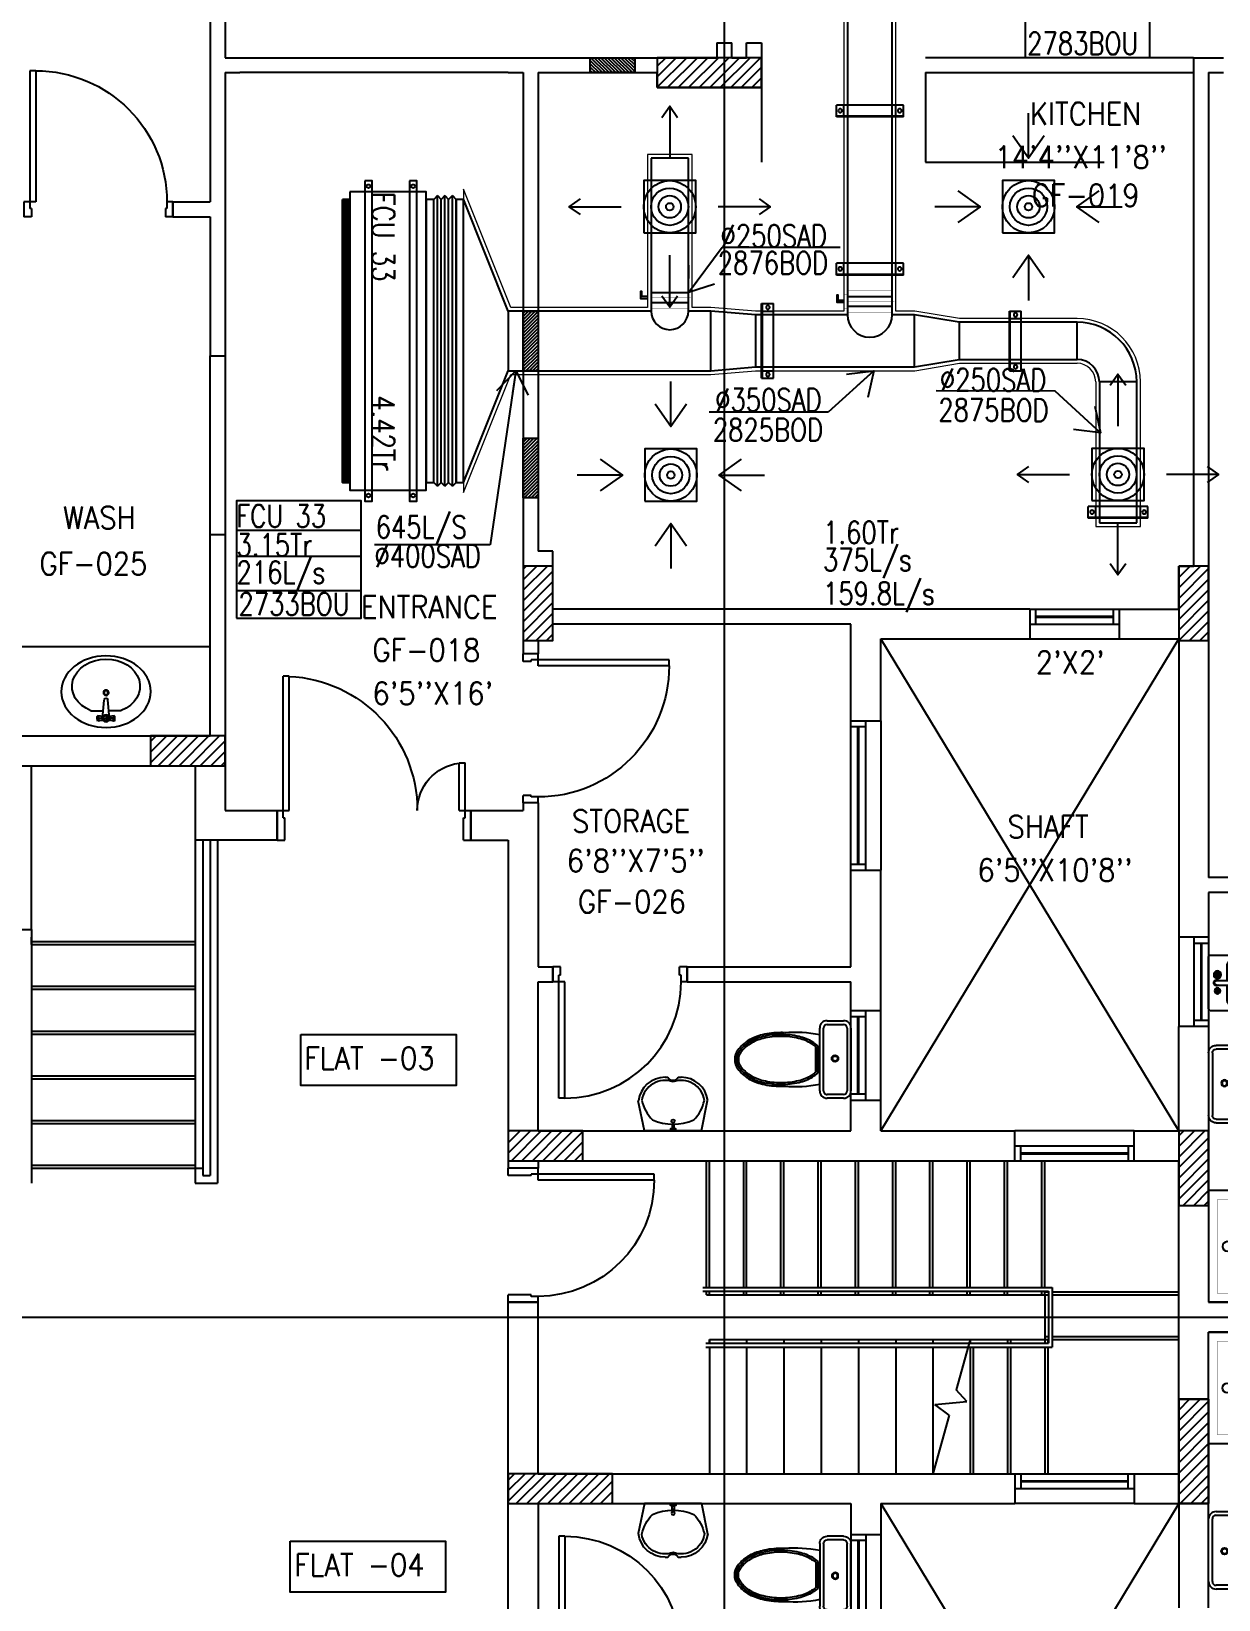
# Model space of a CAD drawing. Header units: millimetres. Extents: x 0 to 91840, y -5689 to 55688.
# Drawn here: x 38822 to 46789, y 26031 to 36552 of the extents above; entities that cross this region are included whole.
import ezdxf

# ---------------------------------------------------------------- set-up
doc = ezdxf.new("R2010")
doc.units = ezdxf.units.MM
doc.linetypes.add('CENTER', pattern=[50.8, 31.75, -6.35, 6.35, -6.35])
doc.linetypes.add('DASHED2', pattern=[9.525, 6.35, -3.175])
for name, color, linetype in [('A-ANNO-TEXT', 8, 'Continuous'), ('A-DOOR', 4, 'Continuous'), ('A-FLOR-OVHD', 4, 'DASHED2'), ('A-FLOR-PFIX', 8, 'Continuous'), ('A-FLOR-SPCL', 8, 'Continuous'), ('A-FLOR-STRS', 8, 'Continuous'), ('A-GLAZ', 5, 'Continuous'), ('A-GRID', 253, 'CENTER'), ('A-WALL-FULL', 8, 'Continuous'), ('AC- VD', 5, 'Continuous'), ('AC-FD', 1, 'Continuous'), ('AC-SAD', 3, 'Continuous'), ('AC-SAD TEXT', 3, 'Continuous'), ('AC-WALL OPENING', 1, 'Continuous'), ('FCU-AC', 160, 'Continuous'), ('L1-E014-C22-VAC (08-08-2010)$0$ETA-AC-DAMPER', 4, 'Continuous'), ('M-HANGER', 30, 'Continuous'), ('RCD RIGHT', 1, 'Continuous'), ('S-COL- HACT.', 9, 'Continuous'), ('S-COL.', 8, 'Continuous'), ('SCD  RIGHT', 3, 'Continuous')]:
    doc.layers.add(name, color=color, linetype=linetype)
doc.layers.add('INSULATION', color=1, linetype='Continuous', lineweight=5)
doc.styles.add('ROMANS', font='romans.shx', dxfattribs={"width": 0.8})
doc.styles.add('SIMPLEX', font='simplex.shx', dxfattribs={"width": 0.8})
doc.dimstyles.new('100 of DIM2', dxfattribs={"dimscale": 0, "dimtxt": 200, "dimasz": 150, "dimexe": 75, "dimexo": 200, "dimgap": 75, "dimtad": 1, "dimdec": 0, "dimrnd": 5, "dimzin": 0, "dimdsep": 46, "dimtxsty": 'ROMANS', "dimblk": 'ARCHTICK', "dimcen": 100, "dimclrd": 94, "dimclre": 94, "dimclrt": 2, "dimadec": 0, "dimazin": 0, "dimtfac": 1, "dimtdec": 0, "dimtofl": 0, "dimtmove": 2, "dimatfit": 3, "dimldrblk": 'OPEN90', "dimfxl": 75, "dimtolj": 1, "dimtzin": 0, "dimarcsym": 0})
pattern_1 = [(45, (1147577.044, 409937.22), (-35.355339, 35.355339), [])]

# ---------------------------------------------------------------- blocks, each defined once
blk = doc.blocks.new('D-100-R1')
for p, q in [((-80, 980), (-80, 100)), ((-80, 980), (-40, 980)), ((-40, 980), (-40, 55)), ((-1000, 100), (-1000, 0)), ((-1000, 100), (-960, 100)), ((-960, 100), (-960, 55)), ((-960, 55), (-950, 55)), ((-950, 55), (-950, 0)), ((-80, 100), (0, 100)), ((-50, 55), (-50, 0)), ((-50, 55), (-40, 55)), ((-50, 0), (0, 0)), ((0, 100), (0, 0)), ((-1000, 0), (-950, 0))]:
    blk.add_line(p, q)
at = {"linetype": 'Continuous'}
blk.add_arc((-80, 100), 880, 90, 180, dxfattribs=at)
blk = doc.blocks.new('BT-2')
blk.add_lwpolyline([(0, 750), (1700, 750), (1700, 0), (0, 0)], close=True)
at = {"const_width": 2}
blk.add_lwpolyline([(60, 690), (1340, 690, -0.414214), (1640, 390), (1640, 360, -0.414214), (1340, 60), (60, 60)], format="xyb", close=True, dxfattribs=at)
blk.add_circle((125, 375), 31.9)
blk = doc.blocks.new('W-80')
for p, q in [((800, 100), (0, 100)), ((800, 0), (0, 0)), ((40, 0), (40, 100)), ((760, 100), (760, 0))]:
    blk.add_line(p, q)
at = {"linetype": 'Continuous'}
for p, q in [((760, 53), (40, 53)), ((760, 47), (40, 47))]:
    blk.add_line(p, q, dxfattribs=at)
blk = doc.blocks.new('BIDET-1')
for p, q in [((175, 0), (-175, 0)), ((-185, -10), (-185, -649)), ((-39, -59), (-69, -59)), ((-54, -44), (-54, -74)), ((-15, -54), (-15, -174)), ((15, -54), (15, -174)), ((39, -59), (69, -59)), ((54, -44), (54, -74)), ((185, -10), (185, -649)), ((-150, -155), (-150, -649)), ((-15, -125), (-120, -125)), ((120, -125), (15, -125)), ((150, -155), (150, -649)), ((12, -250), (-12, -250)), ((-9, -259), (9, -241)), ((-9, -241), (9, -259)), ((0, -238), (0, -262))]:
    blk.add_line(p, q)
for centre, radius in [((-54, -59), 25), ((-54, -59), 20), ((-54, -59), 15.2), ((-54, -59), 10.2), ((54, -59), 20), ((54, -59), 15.2), ((54, -59), 10.2), ((0, -250), 17.5), ((0, -250), 12.5), ((0, -457), 12.5), ((0, -457), 10)]:
    blk.add_circle(centre, radius)
for centre, radius, start, end in [((-175, -10), 10, 90, 180), ((175, -10), 10, 0, 90), ((0, -54), 20, 318.5904, 221.4096), ((0, -54), 15, 0, 180), ((-120, -155), 30, 90, 180), ((0, -174), 15, 180, 0), ((120, -155), 30, 0, 90), ((-140, -649), 45, 180, 265.2062), ((-140, -649), 10, 180, 265.2062), ((0, 1020), 1720, 265.2062, 274.7938), ((0, 1020), 1685, 265.2062, 274.7938), ((140, -649), 10, 274.7938, 0), ((140, -649), 45, 274.7938, 0)]:
    blk.add_arc(centre, radius, start, end)
blk = doc.blocks.new('WC-1')
for p, q in [((-210, 0), (210, 0)), ((-260, -160), (-260, -50)), ((-235, -160), (-235, -50)), ((-210, -25), (210, -25)), ((235, -50), (235, -160)), ((260, -50), (260, -160)), ((210, -185), (-210, -185)), ((210, -210), (-210, -210)), ((91, -223), (-91, -223)), ((86, -235), (-86, -235))]:
    blk.add_line(p, q)
for radius in [22.1, 17.1]:
    blk.add_circle((-6, -107), radius)
for centre, radius, start, end in [((-210, -50), 50, 90, 180), ((-210, -50), 25, 90, 180), ((210, -50), 50, 360, 90), ((210, -50), 25, 360, 90), ((-210, -160), 50, 180, 270), ((-210, -160), 25, 180, 270), ((722, -383), 904, 168.9529, 184.0632), ((210, -160), 25, 270, 360), ((210, -160), 50, 270, 360), ((178, -428), 341, 149.8586, 166.4766), ((178, -428), 328, 149.8586, 166.4766), ((69, -365), 214, 138.4152, 149.8586), ((69, -365), 201, 139.9943, 149.8586), ((-69, -365), 201, 30.1414, 40.0057), ((-69, -365), 214, 30.1414, 41.5848), ((-178, -428), 328, 13.5234, 30.1414), ((-178, -428), 341, 13.5234, 30.1414), ((352, -470), 520, 166.4766, 180), ((352, -470), 507, 166.4766, 180), ((-352, -470), 507, 360, 13.5234), ((-352, -470), 520, 360, 13.5234), ((352, -470), 532, 177.5541, 180), ((352, -470), 532, 180, 193.5234), ((352, -470), 520, 180, 193.5234), ((352, -470), 507, 180, 193.5234), ((-352, -470), 507, 346.4766, 360), ((-352, -470), 520, 346.4766, 360), ((-352, -470), 532, 346.4766, 360), ((-352, -470), 532, 360, 2.4459), ((178, -512), 353, 193.5234, 210.1414), ((178, -512), 341, 193.5234, 210.1414), ((178, -512), 328, 193.5234, 210.1414), ((-178, -512), 328, 329.8586, 346.4766), ((-178, -512), 341, 329.8586, 346.4766), ((-178, -512), 353, 329.8586, 346.4766), ((69, -575), 226, 210.1414, 234.4972), ((69, -575), 214, 210.1414, 234.4972), ((69, -575), 201, 210.1414, 234.4972), ((-69, -575), 201, 305.5028, 329.8586), ((-69, -575), 214, 305.5028, 329.8586), ((-69, -575), 226, 305.5028, 329.8586), ((0, -672), 108, 234.4972, 270), ((0, -672), 95.9, 234.4972, 270), ((0, -672), 83.4, 234.4972, 270), ((0, -672), 83.4, 270, 305.5028), ((0, -672), 95.9, 270, 305.5028), ((0, -672), 108, 270, 305.5028)]:
    blk.add_arc(centre, radius, start, end)
at = {"linetype": 'Continuous', "ltscale": 50}
blk.add_arc((-722, -383), 904, 355.9368, 11.0471, dxfattribs=at)
blk = doc.blocks.new('W-60')
for p, q in [((600, 100), (0, 100)), ((600, 0), (0, 0)), ((40, 0), (40, 100)), ((560, 100), (560, 0))]:
    blk.add_line(p, q)
at = {"linetype": 'Continuous'}
for p, q in [((560, 53), (40, 53)), ((560, 47), (40, 47))]:
    blk.add_line(p, q, dxfattribs=at)
blk = doc.blocks.new('D-130-R')
for p, q in [((1220, 200), (1220, 1100)), ((1220, 1100), (1260, 1100)), ((1260, 200), (1260, 1100)), ((80, 520), (40, 520)), ((40, 200), (40, 520)), ((80, 200), (80, 520)), ((0, 0), (0, 200)), ((80, 200), (0, 200)), ((40, 150), (40, 200)), ((50, 150), (40, 150)), ((50, 0), (50, 150)), ((1300, 200), (1220, 200)), ((1260, 150), (1250, 150)), ((1250, 0), (1250, 150)), ((1260, 150), (1260, 200)), ((1300, 0), (1300, 200)), ((50, 0), (0, 0)), ((1300, 0), (1250, 0))]:
    blk.add_line(p, q)
for centre, radius, start, end in [((1260, 200), 900, 92.5473, 180), ((40, 200), 320, 0, 82.8192)]:
    blk.add_arc(centre, radius, start, end)
blk = doc.blocks.new('LAV-4')
for p, q in [((-266, 0), (-322, -283)), ((-266, 0), (268, 0)), ((268, 0), (324, -280)), ((-48, -500), (-75, -500)), ((75, -500), (50, -500))]:
    blk.add_line(p, q)
for points in [[(-25, 0), (-25, -18), (25, -18), (25, 0)], [(-9, -20), (-9, -57), (8, -57), (8, -20)]]:
    blk.add_lwpolyline(points, close=True)
blk.add_circle((0, -91), 15.4)
for centre, radius, start, end in [((74, -366), 375, 135.3333, 167.1432), ((0, -539), 477, 66.1261, 113.874), ((-74, -366), 375, 12.5199, 44.6667), ((-75, -250), 250, 187.6784, 270), ((-75, -250), 220, 188.5814, 289.9523), ((75, -250), 220, 250.0878, 350.8515), ((75, -250), 250, 270, 353.0121), ((1, -527), 55.9, 28.7827, 151.2173), ((50, -499), 0, 238.1883, 0)]:
    blk.add_arc(centre, radius, start, end)
blk = doc.blocks.new('D-90-R1')
for p, q in [((-80, 880), (-40, 880)), ((-80, 880), (-80, 100)), ((-40, 880), (-40, 55)), ((-900, 100), (-860, 100)), ((-900, 100), (-900, 0)), ((-860, 100), (-860, 55)), ((-860, 55), (-850, 55)), ((-850, 55), (-850, 0)), ((-80, 100), (0, 100)), ((-50, 55), (-40, 55)), ((-50, 55), (-50, 0)), ((-50, 0), (0, 0)), ((0, 100), (0, 0)), ((-900, 0), (-850, 0))]:
    blk.add_line(p, q)
at = {"linetype": 'Continuous'}
blk.add_arc((-80, 100), 780, 90, 180, dxfattribs=at)
blk = doc.blocks.new('W-100')
for p, q in [((1000, 100), (0, 100)), ((1000, 0), (0, 0)), ((40, 0), (40, 100)), ((960, 100), (960, 0))]:
    blk.add_line(p, q)
at = {"linetype": 'Continuous'}
for p, q in [((960, 53), (40, 53)), ((960, 47), (40, 47))]:
    blk.add_line(p, q, dxfattribs=at)
blk = doc.blocks.new('D-90-R')
for p, q in [((-80, 980), (-40, 980)), ((-80, 980), (-80, 200)), ((-40, 980), (-40, 155)), ((-900, 200), (-860, 200)), ((-900, 200), (-900, 0)), ((-860, 200), (-860, 155)), ((-860, 155), (-850, 155)), ((-850, 155), (-850, 0)), ((-80, 200), (0, 200)), ((-50, 155), (-40, 155)), ((-50, 155), (-50, 0)), ((0, 200), (0, 0)), ((-50, 0), (0, 0)), ((-900, 0), (-850, 0))]:
    blk.add_line(p, q)
at = {"linetype": 'Continuous'}
blk.add_arc((-80, 200), 780, 90, 180, dxfattribs=at)
blk = doc.blocks.new('LAV-2')
for p, q in [((-102, 330), (-23, 330)), ((-21, 393), (-55, 399)), ((-21, 369), (-55, 363)), ((-24, 385), (-49, 381)), ((-24, 377), (-49, 381)), ((-25, 381), (-13, 258)), ((-19, 381), (17, 381)), ((-1, 363), (-1, 399)), ((23, 381), (11, 257)), ((53, 399), (20, 393)), ((53, 363), (20, 369)), ((21, 329), (101, 329)), ((47, 381), (23, 385)), ((47, 381), (23, 376))]:
    blk.add_line(p, q)
for centre, radius in [((-1, 381), 24), ((-1, 381), 18), ((-1, 209), 18), ((-1, 209), 13.2)]:
    blk.add_circle(centre, radius)
blk.add_arc((-1, 257), 12, 179.8053, 359.8053)
for centre, major_axis, ratio in [((-1, 202), (-300, 1), 0.8), ((53, 381), (0.1, 18), 0.333333)]:
    blk.add_ellipse(centre, major_axis=major_axis, ratio=ratio)
blk.add_ellipse((-1, 166), major_axis=(-228, 1), ratio=0.8, start_param=5.174, end_param=10.533963)
at = {"extrusion": (0, 0, -1)}
blk.add_ellipse((-55, 381), major_axis=(0.1, 18), ratio=0.333333, dxfattribs=at)
for points, knots in [([(-55, 365), (-55, 366), (-55, 366), (-55, 366), (-55, 366), (-56, 367), (-56, 368), (-57, 370), (-57, 371), (-58, 374), (-58, 375), (-58, 379), (-58, 381), (-58, 386), (-58, 388), (-57, 392), (-57, 393), (-56, 394), (-56, 395), (-55, 396), (-55, 396), (-55, 396), (-55, 397), (-55, 397)], [3.378318, 3.378318, 3.378318, 3.378318, 3.519844, 3.519844, 3.66137, 3.66137, 3.925951, 3.925951, 4.190531, 4.190531, 4.455112, 4.455112, 4.86737, 4.86737, 5.279628, 5.279628, 5.565785, 5.565785, 5.785568, 5.785568, 5.957, 5.957, 6.04646, 6.04646, 6.04646, 6.04646]), ([(-55, 397), (-55, 397), (-54, 396), (-54, 396), (-54, 396), (-53, 395), (-53, 394), (-52, 392), (-52, 391), (-52, 388), (-51, 387), (-51, 383), (-51, 381), (-51, 376), (-52, 374), (-52, 370), (-53, 369), (-53, 368), (-54, 367), (-54, 366), (-54, 366), (-55, 366), (-55, 365), (-55, 365)], [0.236726, 0.236726, 0.236726, 0.236726, 0.378252, 0.378252, 0.519778, 0.519778, 0.784358, 0.784358, 1.048939, 1.048939, 1.313519, 1.313519, 1.725777, 1.725777, 2.138035, 2.138035, 2.424192, 2.424192, 2.643976, 2.643976, 2.815407, 2.815407, 2.904867, 2.904867, 2.904867, 2.904867]), ([(53, 396), (53, 396), (53, 396), (53, 396), (53, 395), (52, 394), (52, 394), (51, 392), (51, 390), (50, 388), (50, 386), (50, 383), (50, 380), (50, 376), (50, 373), (51, 370), (51, 369), (52, 367), (52, 367), (53, 366), (53, 365), (53, 365), (53, 365), (53, 365)], [0.236726, 0.236726, 0.236726, 0.236726, 0.378252, 0.378252, 0.519778, 0.519778, 0.784358, 0.784358, 1.048939, 1.048939, 1.313519, 1.313519, 1.725777, 1.725777, 2.138035, 2.138035, 2.424192, 2.424192, 2.643976, 2.643976, 2.815407, 2.815407, 2.904867, 2.904867, 2.904867, 2.904867]), ([(53, 365), (53, 365), (53, 365), (54, 366), (54, 366), (55, 367), (55, 368), (56, 370), (56, 371), (56, 373), (57, 375), (57, 379), (57, 381), (57, 386), (56, 388), (56, 391), (55, 392), (55, 394), (54, 395), (54, 396), (54, 396), (54, 396), (53, 396), (53, 396)], [3.378318, 3.378318, 3.378318, 3.378318, 3.519844, 3.519844, 3.66137, 3.66137, 3.925951, 3.925951, 4.190531, 4.190531, 4.455112, 4.455112, 4.86737, 4.86737, 5.279628, 5.279628, 5.565785, 5.565785, 5.785568, 5.785568, 5.957, 5.957, 6.04646, 6.04646, 6.04646, 6.04646])]:
    blk.add_open_spline(points, degree=3, knots=knots)
blk = doc.blocks.new('_ArchTick')
at = {"color": 0, "linetype": 'ByBlock', "const_width": 0.15}
blk.add_lwpolyline([(-0.5, -0.5), (0.5, 0.5)], dxfattribs=at)
blk = doc.blocks.new('fcu 3.5 tr')
at = {"layer": 'FCU-AC'}
h = blk.add_hatch(dxfattribs=at)
h.set_pattern_fill('NET', color=3)
h.paths.add_polyline_path([(100970, -1580238), (99070, -1580238), (99070, -1580288), (100970, -1580288)])
for p, q in [((99045, -1579550), (99070, -1579525)), ((100970, -1579525), (99070, -1579525)), ((100995, -1579550), (100970, -1579525)), ((100995, -1579550), (99045, -1579550)), ((99045, -1579550), (99070, -1579575)), ((99045, -1579600), (99070, -1579575)), ((100995, -1579600), (99045, -1579600)), ((99045, -1579600), (99070, -1579625)), ((99045, -1579650), (99070, -1579625)), ((100970, -1579575), (99070, -1579575)), ((100970, -1579575), (99070, -1579575)), ((100970, -1579625), (99070, -1579625)), ((100970, -1579625), (99070, -1579625)), ((100995, -1579550), (100970, -1579575)), ((100995, -1579600), (100970, -1579575)), ((100995, -1579600), (100970, -1579625)), ((100995, -1579650), (100970, -1579625)), ((100995, -1579650), (99045, -1579650)), ((99045, -1579650), (99070, -1579675)), ((100995, -1579650), (100970, -1579675))]:
    blk.add_line(p, q, dxfattribs=at)
at = {"layer": 'FCU-AC', "color": 1}
for p, q in [((100970, -1579475), (99070, -1579475)), ((99070, -1579475), (99070, -1579525)), ((99070, -1579525), (100970, -1579525)), ((100970, -1579525), (100970, -1579475)), ((100970, -1579675), (99070, -1579675)), ((99070, -1579675), (99070, -1579725)), ((99070, -1579725), (100970, -1579725)), ((100970, -1579725), (100970, -1579675))]:
    blk.add_line(p, q, dxfattribs=at)
at = {"layer": 'FCU-AC'}
blk.add_lwpolyline([(99020, -1580238), (101020, -1580238), (101020, -1579725), (99020, -1579725)], close=True, dxfattribs=at)
at = {"layer": 'FCU-AC', "color": 6}
for points in [[(98945, -1579838), (101095, -1579838), (101095, -1579788), (98945, -1579788)], [(98945, -1580138), (101095, -1580138), (101095, -1580088), (98945, -1580088)]]:
    blk.add_lwpolyline(points, close=True, dxfattribs=at)
at = {"layer": 'FCU-AC', "color": 3}
blk.add_lwpolyline([(99070, -1580288), (100970, -1580288), (100970, -1580238), (99070, -1580238)], close=True, dxfattribs=at)
at = {"layer": 'FCU-AC', "color": 6}
for centre in [(98982, -1579813), (101057, -1579813), (98982, -1580113), (101057, -1580113)]:
    blk.add_circle(centre, 12.5, dxfattribs=at)
blk = doc.blocks.new('*U43')
at = {"layer": 'L1-E014-C22-VAC (08-08-2010)$0$ETA-AC-DAMPER', "color": 5}
for p, q in [((-33, 0), (-33, 300)), ((33, 0), (33, 300))]:
    blk.add_line(p, q, dxfattribs=at)
for points, const_width in [([(-91, 300), (91, 300)], 1.82), ([(0, 0), (0, 314)], 1.5), ([(-91, 0), (91, 0)], 1.82), ([(-48, 0), (-48, -20), (48, -20), (48, 0)], 1.5)]:
    blk.add_lwpolyline(points, dxfattribs=dict(at, const_width=const_width))
at = {"layer": 'L1-E014-C22-VAC (08-08-2010)$0$ETA-AC-DAMPER', "color": 5, "const_width": 1.82}
blk.add_lwpolyline([(75, 300), (75, 0), (-75, 0), (-75, 300)], close=True, dxfattribs=at)
at = {"layer": 'L1-E014-C22-VAC (08-08-2010)$0$ETA-AC-DAMPER', "color": 5}
blk.add_lwpolyline([(6, -20), (6, -62), (40, -62), (40, -72), (-6, -72), (-6, -20)], dxfattribs=at)
blk = doc.blocks.new('*U42')
at = {"layer": 'L1-E014-C22-VAC (08-08-2010)$0$ETA-AC-DAMPER', "color": 5}
for p, q in [((-33, 0), (-33, 250)), ((33, 0), (33, 250))]:
    blk.add_line(p, q, dxfattribs=at)
for points, const_width in [([(-91, 250), (91, 250)], 1.82), ([(0, 0), (0, 264)], 1.5), ([(-91, 0), (91, 0)], 1.82), ([(-48, 0), (-48, -20), (48, -20), (48, 0)], 1.5)]:
    blk.add_lwpolyline(points, dxfattribs=dict(at, const_width=const_width))
at = {"layer": 'L1-E014-C22-VAC (08-08-2010)$0$ETA-AC-DAMPER', "color": 5, "const_width": 1.82}
blk.add_lwpolyline([(75, 250), (75, 0), (-75, 0), (-75, 250)], close=True, dxfattribs=at)
at = {"layer": 'L1-E014-C22-VAC (08-08-2010)$0$ETA-AC-DAMPER', "color": 5}
blk.add_lwpolyline([(6, -20), (6, -62), (40, -62), (40, -72), (-6, -72), (-6, -20)], dxfattribs=at)
blk = doc.blocks.new('*U59')
at = {"linetype": 'Continuous'}
for p, q in [((-38, -201), (-38, 299)), ((42, 299), (-38, 299)), ((42, 249), (-38, 249)), ((37, -201), (37, 299)), ((42, -201), (42, 299)), ((42, -151), (-38, -151)), ((42, -201), (-38, -201))]:
    blk.add_line(p, q, dxfattribs=at)
for centre in [(0, 274), (0, -176)]:
    blk.add_circle(centre, 12.5, dxfattribs=at)
blk = doc.blocks.new('*U61')
at = {"linetype": 'Continuous'}
for p, q in [((-38, -197), (-38, 252)), ((42, 252), (-38, 252)), ((37, -197), (37, 252)), ((42, -197), (42, 252)), ((42, 202), (-38, 202)), ((42, -147), (-38, -147)), ((42, -197), (-38, -197))]:
    blk.add_line(p, q, dxfattribs=at)
for centre in [(0, 227), (0, -172)]:
    blk.add_circle(centre, 12.5, dxfattribs=at)
blk = doc.blocks.new('*U60')
at = {"linetype": 'Continuous'}
for p, q in [((-38, -198), (-38, 252)), ((42, 252), (-38, 252)), ((37, -198), (37, 252)), ((42, -198), (42, 252)), ((42, 202), (-38, 202)), ((42, -148), (-38, -148)), ((42, -198), (-38, -198))]:
    blk.add_line(p, q, dxfattribs=at)
for centre in [(0, 227), (0, -173)]:
    blk.add_circle(centre, 12.5, dxfattribs=at)
blk = doc.blocks.new('*U140')
at = {"linetype": 'Continuous'}
for p, q in [((-38, -151), (-38, 249)), ((42, 249), (-38, 249)), ((37, -151), (37, 249)), ((42, -151), (42, 249)), ((42, 199), (-38, 199)), ((42, -101), (-38, -101)), ((42, -151), (-38, -151))]:
    blk.add_line(p, q, dxfattribs=at)
for centre in [(0, 224), (0, -126)]:
    blk.add_circle(centre, 12.5, dxfattribs=at)
blk = doc.blocks.new('*U141')
at = {"linetype": 'Continuous'}
for p, q in [((-38, -197), (-38, 203)), ((42, 203), (-38, 203)), ((42, 153), (-38, 153)), ((37, -197), (37, 203)), ((42, -197), (42, 203)), ((42, -147), (-38, -147)), ((42, -197), (-38, -197))]:
    blk.add_line(p, q, dxfattribs=at)
for centre in [(0, 178), (0, -172)]:
    blk.add_circle(centre, 12.5, dxfattribs=at)
blk = doc.blocks.new('abcd')
at = {"layer": 'SCD  RIGHT'}
blk.add_lwpolyline([(558555, -1481705), (558905, -1481705), (558905, -1481355), (558555, -1481355)], close=True, dxfattribs=at)
for radius in [175, 125, 75, 25]:
    blk.add_circle((558730, -1481530), radius, dxfattribs=at)
for points in [[(558730, -1480856), (558730, -1481205)], [(558056, -1481530), (558405, -1481530)], [(559404, -1481530), (559055, -1481530)], [(558730, -1482204), (558730, -1481855)]]:
    blk.add_leader(points, dimstyle='100 of DIM2', override={"dimscale": 1, "dimasz": 75, "dimtad": 0, "dimclrd": 3, "dimfxl": 0.2}, dxfattribs=at)
blk = doc.blocks.new('cdcdcd')
at = {"layer": 'RCD RIGHT'}
blk.add_lwpolyline([(-175, -175), (175, -175), (175, 175), (-175, 175)], close=True, dxfattribs=at)
for radius in [175, 125, 75, 25]:
    blk.add_circle((0, 0), radius, dxfattribs=at)
for points in [[(0, 325), (0, 628)], [(-325, 0), (-628, 0)], [(325, 0), (628, 0)], [(0, -325), (0, -628)]]:
    blk.add_leader(points, dimstyle='100 of DIM2', override={"dimscale": 1, "dimtad": 0, "dimcen": 150, "dimclrd": 256, "dimclre": 256, "dimfxl": 0.2}, dxfattribs=at)

msp = doc.modelspace()

# ---------------------------------------------------------------- hatches: boundary and pattern name
at = {"layer": 'AC-FD', "linetype": 'ByBlock'}
h = msp.add_hatch(dxfattribs=at)
h.set_pattern_fill('ANSI31', color=256, scale=5, style=0)
h.set_pattern_definition([(45, (-19818.139, 1626099.227), (-11.22532015, 11.22532015), [])])
h.paths.add_polyline_path([(42121.86, 34275.23), (42221.86, 34275.23), (42221.86, 34675.23), (42121.86, 34675.23)])
at = {"layer": 'AC-WALL OPENING', "linetype": 'ByBlock'}
h = msp.add_hatch(dxfattribs=at)
h.set_pattern_fill('ANSI31', color=256, scale=5, angle=-270, style=0)
h.set_pattern_definition([(135, (-1549098.139, -25664.766), (-11.22532015, -11.22532015), [])])
h.paths.add_polyline_path([(42871.86, 36275.23), (42871.86, 36375.23), (42571.86, 36375.23), (42571.86, 36275.23)])
h = msp.add_hatch(dxfattribs=at)
h.set_pattern_fill('ANSI31', color=256, scale=5, angle=-180, style=0)
h.set_pattern_definition([(225, (104161.861, -1558148.48), (11.22532015, -11.22532015), [])])
h.paths.add_polyline_path([(42221.86, 33821.52), (42121.86, 33821.52), (42121.86, 33421.52), (42221.86, 33421.52)])
at = {"layer": 'S-COL- HACT.', "linetype": 'Continuous', "ltscale": 3}
h = msp.add_hatch(dxfattribs=at)
h.set_pattern_fill('ANSI31', color=256, scale=400, style=0)
h.set_pattern_definition(pattern_1)
h.paths.add_polyline_path([(43021.86, 36175.23), (43721.86, 36175.23), (43721.86, 36375.23), (43021.86, 36375.23)])
h = msp.add_hatch(dxfattribs=at)
h.set_pattern_fill('ANSI31', color=256, scale=400, style=0)
h.set_pattern_definition(pattern_1)
h.paths.add_polyline_path([(42121.86, 32964.48), (42121.86, 32464.48), (42321.86, 32464.48), (42321.86, 32964.48)])
h = msp.add_hatch(dxfattribs=at)
h.set_pattern_fill('ANSI31', color=256, scale=400, style=0)
h.set_pattern_definition(pattern_1)
h.paths.add_polyline_path([(46521.86, 32964.48), (46521.86, 32464.48), (46721.86, 32464.48), (46721.86, 32964.48)])
h = msp.add_hatch(dxfattribs=at)
h.set_pattern_fill('ANSI31', color=256, scale=400, style=0)
h.set_pattern_definition(pattern_1)
h.paths.add_polyline_path([(39621.86, 31625.23), (40121.86, 31625.23), (40121.86, 31825.23), (39621.86, 31825.23)])
h = msp.add_hatch(dxfattribs=at)
h.set_pattern_fill('ANSI31', color=256, scale=400, style=0)
h.set_pattern_definition(pattern_1)
h.paths.add_polyline_path([(42021.86, 28975.23), (42521.86, 28975.23), (42521.86, 29175.23), (42021.86, 29175.23)])
h = msp.add_hatch(dxfattribs=at)
h.set_pattern_fill('ANSI31', color=256, scale=400, style=0)
h.set_pattern_definition(pattern_1)
h.paths.add_polyline_path([(46521.86, 28675.23), (46721.86, 28675.23), (46721.86, 29175.23), (46521.86, 29175.23)])
h = msp.add_hatch(dxfattribs=at)
h.set_pattern_fill('ANSI31', color=256, scale=400, style=0)
h.set_pattern_definition(pattern_1)
h.paths.add_polyline_path([(46521.86, 26675.23), (46721.86, 26675.23), (46721.86, 27375.23), (46521.86, 27375.23)])
h = msp.add_hatch(dxfattribs=at)
h.set_pattern_fill('ANSI31', color=256, scale=400, style=0)
h.set_pattern_definition(pattern_1)
h.paths.add_polyline_path([(42021.86, 26675.23), (42721.86, 26675.23), (42721.86, 26875.23), (42021.86, 26875.23)])

# ---------------------------------------------------------------- linework, layer by layer
at = {"layer": 'A-ANNO-TEXT', "color": 5}
for points in [[(40630.94, 29822.38), (41673.31, 29822.38), (41673.31, 29479.92), (40630.94, 29479.92)], [(40557.75, 26423.12), (41600.12, 26423.12), (41600.12, 26080.67), (40557.75, 26080.67)]]:
    msp.add_lwpolyline(points, close=True, dxfattribs=at)
at = {"layer": 'A-FLOR-OVHD', "linetype": 'Continuous', "ltscale": 3}
for p, q in [((40221.86, 36375.23), (42021.86, 36375.23)), ((42021.86, 36275.23), (40221.86, 36275.23)), ((40021.86, 33175.23), (40021.86, 34375.23)), ((40021.86, 33175.23), (40021.86, 34375.23)), ((40121.86, 34375.23), (40121.86, 33175.23)), ((40121.86, 34375.23), (40121.86, 33175.23))]:
    msp.add_line(p, q, dxfattribs=at)
at = {"layer": 'A-FLOR-OVHD', "linetype": 'Continuous'}
for p, q in [((38821.86, 30525.23), (38821.86, 31625.23)), ((38821.86, 30425.23), (39921.86, 30425.23)), ((38821.86, 30125.23), (39921.86, 30125.23)), ((38821.86, 29825.23), (39921.86, 29825.23)), ((38821.86, 29525.23), (39921.86, 29525.23)), ((38821.86, 29225.23), (39921.86, 29225.23)), ((43371.86, 28125.23), (43371.86, 28975.23)), ((43621.86, 28125.23), (43621.86, 28975.23)), ((43871.86, 28125.23), (43871.86, 28975.23)), ((44121.86, 28125.23), (44121.86, 28975.23)), ((44371.86, 28125.23), (44371.86, 28975.23)), ((44621.86, 28125.23), (44621.86, 28975.23)), ((44871.86, 28125.23), (44871.86, 28975.23)), ((45121.86, 28125.23), (45121.86, 28975.23)), ((45371.86, 28125.23), (45371.86, 28975.23)), ((45621.86, 28125.23), (45621.86, 28975.23)), ((38821.86, 28925.23), (39921.86, 28925.23)), ((39921.86, 28925.23), (39971.86, 28925.23)), ((45671.86, 28075.23), (46521.86, 28075.23)), ((43371.86, 27775.23), (43371.86, 27750.23)), ((43371.86, 27725.23), (43371.86, 26875.23)), ((43621.86, 27775.23), (43621.86, 27750.23)), ((43621.86, 27725.23), (43621.86, 26875.23)), ((43871.86, 27775.23), (43871.86, 27750.23)), ((43871.86, 27725.23), (43871.86, 26875.23)), ((44121.86, 27775.23), (44121.86, 27750.23)), ((44121.86, 27725.23), (44121.86, 26875.23)), ((44371.86, 27775.23), (44371.86, 27750.23)), ((44371.86, 27725.23), (44371.86, 26875.23)), ((44621.86, 27775.23), (44621.86, 27750.23)), ((44621.86, 27725.23), (44621.86, 26875.23)), ((44871.86, 27775.23), (44871.86, 27750.23)), ((44871.86, 27725.23), (44871.86, 26875.23)), ((45121.86, 27725.23), (45121.86, 26875.23)), ((45371.86, 27725.23), (45371.86, 26875.23)), ((45621.86, 27725.23), (45621.86, 26875.23)), ((45671.86, 27775.23), (46521.86, 27775.23))]:
    msp.add_line(p, q, dxfattribs=at)
at = {"layer": 'A-FLOR-SPCL', "ltscale": 3}
for p, q in [((43721.86, 36275.23), (43721.86, 35675.23)), ((44821.86, 36275.23), (46621.86, 36275.23)), ((44821.86, 36275.23), (44821.86, 35675.23)), ((44821.86, 35675.23), (46021.86, 35675.23)), ((38621.86, 32425.23), (40021.86, 32425.23)), ((44521.86, 29175.23), (46521.86, 32475.23)), ((46521.86, 29175.23), (44521.86, 32475.23)), ((46521.86, 26675.23), (44521.86, 23375.23)), ((44521.86, 26675.23), (46521.86, 23375.23))]:
    msp.add_line(p, q, dxfattribs=at)
at = {"layer": 'A-FLOR-STRS', "ltscale": 3}
for p, q in [((39921.86, 31125.23), (39921.86, 30125.23)), ((39971.86, 31125.23), (39971.86, 30137.73)), ((40021.86, 31125.23), (40021.86, 28875.23)), ((40071.86, 31125.23), (40071.86, 28825.23)), ((36101.86, 30525.23), (38821.86, 30525.23)), ((38821.86, 30525.23), (38821.86, 28825.23)), ((38821.86, 30425.23), (38821.86, 30475.23)), ((38821.86, 30445.23), (39921.86, 30445.23)), ((38821.86, 30145.23), (39921.86, 30145.23)), ((39921.86, 30125.23), (39921.86, 28825.23)), ((39971.86, 30137.73), (39971.86, 28875.23)), ((38821.86, 29845.23), (39921.86, 29845.23)), ((38821.86, 29545.23), (39921.86, 29545.23)), ((38821.86, 29245.23), (39921.86, 29245.23)), ((38821.86, 28945.23), (39921.86, 28945.23)), ((43351.86, 28125.23), (43351.86, 28975.23)), ((43601.86, 28125.23), (43601.86, 28975.23)), ((43851.86, 28125.23), (43851.86, 28975.23)), ((44101.86, 28125.23), (44101.86, 28975.23)), ((44351.86, 28125.23), (44351.86, 28975.23)), ((44601.86, 28125.23), (44601.86, 28975.23)), ((44851.86, 28125.23), (44851.86, 28975.23)), ((45101.86, 28125.23), (45101.86, 28975.23)), ((45351.86, 28125.23), (45351.86, 28975.23)), ((45601.86, 28125.23), (45601.86, 28975.23)), ((39971.86, 28875.23), (40021.86, 28875.23)), ((39921.86, 28825.23), (40071.86, 28825.23)), ((43326.86, 28125.23), (45671.86, 28125.23)), ((43326.86, 28100.23), (45646.86, 28100.23)), ((43351.86, 28075.23), (43351.86, 28100.23)), ((43371.86, 28075.23), (43371.86, 28100.23)), ((43601.86, 28075.23), (43601.86, 28100.23)), ((43621.86, 28075.23), (43621.86, 28100.23)), ((43851.86, 28075.23), (43851.86, 28100.23)), ((43871.86, 28075.23), (43871.86, 28100.23)), ((44101.86, 28075.23), (44101.86, 28100.23)), ((44121.86, 28075.23), (44121.86, 28100.23)), ((44351.86, 28075.23), (44351.86, 28100.23)), ((44371.86, 28075.23), (44371.86, 28100.23)), ((44601.86, 28075.23), (44601.86, 28100.23)), ((44621.86, 28075.23), (44621.86, 28100.23)), ((44851.86, 28075.23), (44851.86, 28100.23)), ((44871.86, 28075.23), (44871.86, 28100.23)), ((45101.86, 28075.23), (45101.86, 28100.23)), ((45121.86, 28075.23), (45121.86, 28100.23)), ((45351.86, 28075.23), (45351.86, 28100.23)), ((45371.86, 28075.23), (45371.86, 28100.23)), ((45601.86, 28075.23), (45601.86, 28100.23)), ((45621.86, 28075.23), (45621.86, 28100.23)), ((45621.86, 28095.23), (45646.86, 28095.23)), ((45646.86, 28100.23), (45646.86, 27750.23)), ((45671.86, 28125.23), (45671.86, 27725.23)), ((45671.86, 28095.23), (46521.86, 28095.23)), ((43351.86, 28075.23), (45621.86, 28075.23)), ((45621.86, 28075.23), (45621.86, 27775.23)), ((45621.86, 28075.23), (45646.86, 28075.23)), ((45621.86, 27795.23), (45646.86, 27795.23)), ((45671.86, 27795.23), (46521.86, 27795.23)), ((43346.86, 27750.23), (45646.86, 27750.23)), ((43346.86, 27725.23), (45671.86, 27725.23)), ((43371.86, 27775.23), (45621.86, 27775.23)), ((43371.86, 27750.23), (43371.86, 27775.23)), ((45121.86, 27775.23), (45028.18, 27437.99)), ((45121.86, 27775.23), (45121.86, 27750.23)), ((45141.86, 27725.23), (45141.86, 26875.23)), ((45371.86, 27775.23), (45371.86, 27750.23)), ((45391.86, 27775.23), (45391.86, 27750.23)), ((45391.86, 27725.23), (45391.86, 26875.23)), ((45621.86, 27775.23), (45621.86, 27750.23)), ((45621.86, 27775.23), (45646.86, 27775.23)), ((45621.86, 27775.23), (45621.86, 27750.23)), ((45641.86, 27775.23), (45641.86, 27750.23)), ((45641.86, 27775.23), (45641.86, 27750.23)), ((45641.86, 27725.23), (45641.86, 26875.23)), ((45641.86, 27725.23), (45641.86, 26875.23)), ((44884.02, 27339.77), (45099.99, 27360.47)), ((45099.99, 27360.47), (45028.18, 27437.99)), ((44980.89, 27267.74), (44871.86, 26875.23)), ((44980.89, 27267.74), (44884.02, 27339.77))]:
    msp.add_line(p, q, dxfattribs=at)
at = {"layer": 'A-GLAZ', "ltscale": 3}
for p, q in [((45521.86, 32475.23), (46121.86, 32475.23)), ((44521.86, 31925.23), (44521.86, 30925.23)), ((46521.86, 30475.23), (46521.86, 29875.23)), ((44521.86, 29382.11), (44521.86, 29982.11)), ((46221.86, 29175.23), (45421.86, 29175.23)), ((46221.86, 26675.23), (45421.86, 26675.23)), ((44521.86, 26468.36), (44521.86, 25868.36))]:
    msp.add_line(p, q, dxfattribs=at)
at = {"layer": 'A-GRID', "ltscale": 0.1}
msp.add_line((43471.86, 53051.25), (43471.86, 4916.89), dxfattribs=at)
at = {"layer": 'A-WALL-FULL', "ltscale": 3}
for p, q in [((40021.86, 37925.23), (40021.86, 35407.23)), ((40121.86, 37925.23), (40121.86, 36375.23)), ((43421.86, 36475.23), (43421.86, 36375.23)), ((43421.86, 36475.23), (43521.86, 36475.23)), ((43521.86, 36375.23), (43521.86, 36475.23)), ((43621.86, 36375.23), (43621.86, 36475.23)), ((43621.86, 36475.23), (43721.86, 36475.23)), ((43721.86, 36475.23), (43721.86, 36275.23)), ((40121.86, 36375.23), (40221.86, 36375.23)), ((42021.86, 36375.23), (43421.86, 36375.23)), ((43521.86, 36375.23), (43621.86, 36375.23)), ((46620.44, 36375.23), (44821.86, 36375.23)), ((46621.86, 36375.23), (46821.86, 36375.23)), ((46621.86, 32964.48), (46621.86, 36375.23)), ((40121.86, 36275.23), (40121.86, 34375.23)), ((40121.86, 36275.23), (40221.86, 36275.23)), ((42021.86, 36275.23), (42121.86, 36275.23)), ((42121.86, 36275.23), (42121.86, 32375.23)), ((42221.86, 36275.23), (42221.86, 33064.48)), ((42221.86, 36275.23), (43021.86, 36275.23)), ((46721.86, 36275.23), (46721.86, 30875.23)), ((46721.86, 36275.23), (46821.86, 36275.23)), ((39771.86, 35407.23), (40021.86, 35407.23)), ((39771.86, 35307.23), (39771.86, 35407.23)), ((39771.86, 35307.23), (40021.86, 35307.23)), ((40021.86, 35307.23), (40021.86, 34375.23)), ((40021.86, 34375.23), (40121.86, 34375.23)), ((40021.86, 33175.23), (40121.86, 33175.23)), ((40021.86, 31825.23), (40021.86, 33175.23)), ((40121.86, 33175.23), (40121.86, 31325.23)), ((44321.86, 32675.23), (42321.86, 32675.23)), ((45521.86, 32675.23), (44321.86, 32675.23)), ((45521.86, 32675.23), (45521.86, 32475.23)), ((46121.86, 32675.23), (46521.86, 32675.23)), ((46121.86, 32675.23), (46121.86, 32475.23)), ((44321.86, 32575.23), (42321.86, 32575.23)), ((42321.86, 32464.48), (42321.86, 32575.23)), ((44321.86, 31925.23), (44321.86, 32575.23)), ((42221.86, 32464.48), (42221.86, 32375.23)), ((42221.86, 32464.48), (42321.86, 32464.48)), ((44521.86, 32475.23), (45521.86, 32475.23)), ((44521.86, 31925.23), (44521.86, 32475.23)), ((46121.86, 32475.23), (46521.86, 32475.23)), ((46521.86, 32475.23), (46521.86, 30475.23)), ((42221.86, 32375.23), (42121.86, 32375.23)), ((44321.86, 31925.23), (44521.86, 31925.23)), ((38621.86, 31825.23), (40021.86, 31825.23)), ((35021.86, 31625.23), (39921.86, 31625.23)), ((39921.86, 31625.23), (39921.86, 31125.23)), ((42121.86, 31375.23), (42121.86, 31325.23)), ((42221.86, 31375.23), (42121.86, 31375.23)), ((42221.86, 31375.23), (42221.86, 30275.23)), ((40121.86, 31325.23), (40471.86, 31325.23)), ((40471.86, 31325.23), (40471.86, 31125.23)), ((41771.86, 31325.23), (42121.86, 31325.23)), ((41771.86, 31325.23), (41771.86, 31125.23)), ((40471.86, 31125.23), (39921.86, 31125.23)), ((41771.86, 31125.23), (42021.86, 31125.23)), ((42021.86, 31125.23), (42021.86, 28925.23)), ((44321.86, 30275.23), (44321.86, 30925.23)), ((44321.86, 30925.23), (44521.86, 30925.23)), ((44521.86, 29982.11), (44521.86, 30925.23)), ((49042.7, 30875.23), (46721.86, 30875.23)), ((48842.7, 30775.23), (46721.86, 30775.23)), ((46721.86, 30775.23), (46721.86, 30475.23)), ((46721.86, 30475.23), (46521.86, 30475.23)), ((42221.86, 30275.23), (42321.86, 30275.23)), ((42321.86, 30275.23), (42321.86, 30175.23)), ((43221.86, 30275.23), (44321.86, 30275.23)), ((43221.86, 30275.23), (43221.86, 30175.23)), ((42221.86, 29175.23), (42221.86, 30175.23)), ((42221.86, 30175.23), (42321.86, 30175.23)), ((43221.86, 30175.23), (44321.86, 30175.23)), ((44321.86, 29982.11), (44321.86, 30175.23)), ((44321.86, 29982.11), (44521.86, 29982.11)), ((44321.86, 29982.11), (44521.86, 29982.11)), ((46721.86, 29875.23), (46521.86, 29875.23)), ((46521.86, 29175.23), (46521.86, 29875.23)), ((46721.86, 29875.23), (46721.86, 28025.23)), ((44321.86, 29175.23), (44321.86, 29382.11)), ((44321.86, 29382.11), (44521.86, 29382.11)), ((44521.86, 29175.23), (44521.86, 29382.11)), ((42221.86, 29175.23), (44321.86, 29175.23)), ((44521.86, 29175.23), (45421.86, 29175.23)), ((45421.86, 28975.23), (45421.86, 29175.23)), ((46221.86, 28975.23), (46221.86, 29175.23)), ((46221.86, 29175.23), (46521.86, 29175.23)), ((42221.86, 28975.23), (45421.86, 28975.23)), ((42221.86, 28975.23), (42221.86, 28925.23)), ((46221.86, 28975.23), (46521.86, 28975.23)), ((46521.86, 26875.23), (46521.86, 28975.23)), ((42221.86, 28925.23), (42021.86, 28925.23)), ((42021.86, 24725.23), (42021.86, 28025.23)), ((42021.86, 28025.23), (42221.86, 28025.23)), ((42221.86, 26875.23), (42221.86, 28025.23)), ((48842.7, 28025.23), (46721.86, 28025.23)), ((24605.73, 27925.23), (51021.86, 27925.23)), ((48842.7, 27825.23), (46721.86, 27825.23)), ((46721.86, 25975.23), (46721.86, 27825.23)), ((42221.86, 26875.23), (45421.86, 26875.23)), ((45421.86, 26875.23), (45421.86, 26675.23)), ((46221.86, 26875.23), (46521.86, 26875.23)), ((46221.86, 26875.23), (46221.86, 26675.23)), ((42221.86, 26675.23), (44321.86, 26675.23)), ((42221.86, 26675.23), (42221.86, 25675.23)), ((44321.86, 26675.23), (44321.86, 26468.36)), ((44521.86, 26675.23), (45421.86, 26675.23)), ((44521.86, 26675.23), (44521.86, 26468.36)), ((46221.86, 26675.23), (46521.86, 26675.23)), ((46521.86, 26675.23), (46521.86, 25975.23)), ((44321.86, 26468.36), (44521.86, 26468.36))]:
    msp.add_line(p, q, dxfattribs=at)
at = {"layer": 'A-WALL-FULL', "linetype": 'Continuous', "ltscale": 3}
for p, q in [((43721.86, 36375.23), (43721.86, 36175.23)), ((43021.86, 36175.23), (43021.86, 36275.23)), ((43721.86, 36175.23), (43021.86, 36175.23)), ((42321.86, 33064.48), (42221.86, 33064.48)), ((42321.86, 32675.23), (42321.86, 33064.48)), ((46521.86, 32675.23), (46521.86, 32964.48)), ((46521.86, 32964.48), (46621.86, 32964.48))]:
    msp.add_line(p, q, dxfattribs=at)
at = {"layer": 'AC-FD', "linetype": 'ByBlock'}
msp.add_lwpolyline([(42121.86, 34675.23), (42221.86, 34675.23), (42221.86, 34275.23), (42121.86, 34275.23)], close=True, dxfattribs=at)
at = {"layer": 'AC-SAD'}
for p, q in [((44298.65, 38174.86), (44298.38, 34650.23)), ((44598.38, 34650.21), (44598.61, 37824.84)), ((43231.16, 35700.23), (42981.16, 35700.23)), ((42981.16, 35700.23), (42981.16, 34675.23)), ((43231.16, 34675.23), (43231.16, 35700.23)), ((42021.86, 34675.23), (41721.86, 35425.23)), ((42021.86, 34675.23), (42021.86, 34275.23)), ((42981.16, 34675.23), (42021.86, 34675.23)), ((43381.16, 34675.23), (43231.16, 34675.23)), ((43381.16, 34275.23), (43381.16, 34675.23)), ((43681.16, 34650.23), (43381.16, 34675.23)), ((43681.16, 34650.23), (43681.16, 34300.23)), ((44298.38, 34650.23), (43681.16, 34650.23)), ((44748.38, 34650.23), (44598.38, 34650.23)), ((44748.38, 34300.23), (44748.38, 34650.23)), ((45048.38, 34600.23), (44748.38, 34650.23)), ((45048.38, 34600.23), (45048.38, 34350.23)), ((45839.03, 34600.23), (45048.38, 34600.23)), ((45839.03, 34350.23), (45839.03, 34600.23)), ((43381.16, 34275.23), (43681.16, 34300.23)), ((43681.16, 34300.23), (44748.38, 34300.23)), ((44748.38, 34300.23), (45048.38, 34350.23)), ((45048.38, 34350.23), (45839.03, 34350.23)), ((41721.86, 33525.23), (42021.86, 34275.23)), ((42021.86, 34275.23), (43381.16, 34275.23)), ((46239.03, 34200.23), (45989.03, 34200.23)), ((45989.03, 34200.23), (45989.03, 33253.96)), ((46239.03, 33253.96), (46239.03, 34200.23)), ((45989.03, 33253.96), (46239.03, 33253.96))]:
    msp.add_line(p, q, dxfattribs=at)
for centre, radius, start, end in [((43106.16, 34675.23), 125, 180, 0), ((44448.38, 34650.22), 150, 179.995731, 359.995731), ((45839.03, 34200.23), 400, 0, 90), ((45839.03, 34200.23), 150, 0, 90)]:
    msp.add_arc(centre, radius, start, end, dxfattribs=at)
at = {"layer": 'AC-SAD TEXT'}
for p, q in [((40198.19, 33204.92), (41035.28, 33204.92)), ((40198.19, 33031.36), (41035.28, 33031.36)), ((40198.19, 32800.18), (41035.28, 32800.18))]:
    msp.add_line(p, q, dxfattribs=at)
for points in [[(45490.55, 36375.59), (46327.64, 36375.59), (46327.64, 37170.45), (45490.55, 37170.45)], [(40198.19, 32615.65), (41035.28, 32615.65), (41035.28, 33401.2), (40198.19, 33401.2)]]:
    msp.add_lwpolyline(points, close=True, dxfattribs=at)
at = {"layer": 'AC-WALL OPENING', "linetype": 'ByBlock'}
for points in [[(42571.86, 36275.23), (42571.86, 36375.23), (42871.86, 36375.23), (42871.86, 36275.23)], [(42221.86, 33421.52), (42121.86, 33421.52), (42121.86, 33821.52), (42221.86, 33821.52)]]:
    msp.add_lwpolyline(points, close=True, dxfattribs=at)
at = {"layer": 'INSULATION'}
for p, q in [((44273.65, 38176.93), (44273.39, 34675.23)), ((44623.39, 34675.23), (44623.6, 37799.84)), ((43256.16, 35725.23), (42956.16, 35725.23)), ((42956.16, 35725.23), (42956.16, 34700.23)), ((43256.16, 34700.23), (43256.16, 35725.23)), ((41721.86, 35492.55), (41721.86, 35425.23)), ((42038.79, 34700.23), (41721.86, 35492.55)), ((42956.16, 34700.23), (42038.79, 34700.23)), ((43382.2, 34700.23), (43256.16, 34700.23)), ((43682.2, 34675.23), (43382.2, 34700.23)), ((44273.39, 34675.23), (43682.2, 34675.23)), ((44750.45, 34675.23), (44623.39, 34675.23)), ((45050.45, 34625.23), (44750.45, 34675.23)), ((45839.03, 34625.23), (45050.45, 34625.23)), ((44750.45, 34275.23), (45050.45, 34325.23)), ((45050.45, 34325.23), (45839.03, 34325.23)), ((41721.86, 33457.92), (42038.79, 34250.23)), ((42038.79, 34250.23), (43382.2, 34250.23)), ((43382.2, 34250.23), (43682.2, 34275.23)), ((43682.2, 34275.23), (44750.45, 34275.23)), ((45964.03, 34200.23), (45964.03, 33228.96)), ((46264.03, 33228.96), (46264.03, 34200.23)), ((41721.86, 33525.23), (41721.86, 33457.92)), ((45964.03, 33228.96), (46264.03, 33228.96))]:
    msp.add_line(p, q, dxfattribs=at)
for radius in [425, 125]:
    msp.add_arc((45839.03, 34200.23), radius, 0, 90, dxfattribs=at)
at = {"layer": 'S-COL.', "linetype": 'Continuous', "ltscale": 3}
for p, q in [((43021.86, 36375.23), (43021.86, 36175.23)), ((43721.86, 36175.23), (43721.86, 36375.23)), ((43021.86, 36175.23), (43721.86, 36175.23)), ((42521.86, 29175.23), (42021.86, 29175.23)), ((42021.86, 29175.23), (42021.86, 28975.23)), ((42521.86, 28975.23), (42521.86, 29175.23)), ((46521.86, 27375.23), (46521.86, 26675.23)), ((46721.86, 27375.23), (46521.86, 27375.23)), ((46521.86, 26675.23), (46521.86, 27375.23)), ((46521.86, 27375.23), (46721.86, 27375.23)), ((46521.86, 27375.23), (46521.86, 26675.23)), ((46721.86, 27375.23), (46521.86, 27375.23)), ((46521.86, 26675.23), (46521.86, 27375.23)), ((46521.86, 27375.23), (46721.86, 27375.23)), ((46721.86, 26675.23), (46721.86, 27375.23)), ((46721.86, 27375.23), (46721.86, 26675.23)), ((46721.86, 26675.23), (46721.86, 27375.23)), ((46721.86, 27375.23), (46721.86, 26675.23)), ((42721.86, 26875.23), (42021.86, 26875.23)), ((42021.86, 26875.23), (42021.86, 26675.23)), ((42721.86, 26675.23), (42721.86, 26875.23)), ((42021.86, 26675.23), (42721.86, 26675.23)), ((46521.86, 26675.23), (46721.86, 26675.23)), ((46721.86, 26675.23), (46521.86, 26675.23)), ((46521.86, 26675.23), (46721.86, 26675.23)), ((46721.86, 26675.23), (46521.86, 26675.23))]:
    msp.add_line(p, q, dxfattribs=at)
for points in [[(43021.86, 36175.23), (43721.86, 36175.23), (43721.86, 36375.23), (43021.86, 36375.23)], [(43021.86, 36175.23), (43721.86, 36175.23), (43721.86, 36375.23), (43021.86, 36375.23)], [(42121.86, 32964.48), (42121.86, 32464.48), (42321.86, 32464.48), (42321.86, 32964.48)], [(42121.86, 32964.48), (42121.86, 32464.48), (42321.86, 32464.48), (42321.86, 32964.48)], [(42121.86, 32964.48), (42121.86, 32464.48), (42321.86, 32464.48), (42321.86, 32964.48)], [(46521.86, 32964.48), (46521.86, 32464.48), (46721.86, 32464.48), (46721.86, 32964.48)], [(46521.86, 32964.48), (46521.86, 32464.48), (46721.86, 32464.48), (46721.86, 32964.48)], [(46521.86, 32964.48), (46521.86, 32464.48), (46721.86, 32464.48), (46721.86, 32964.48)], [(39621.86, 31625.23), (40121.86, 31625.23), (40121.86, 31825.23), (39621.86, 31825.23)], [(39621.86, 31625.23), (40121.86, 31625.23), (40121.86, 31825.23), (39621.86, 31825.23)], [(42021.86, 28975.23), (42521.86, 28975.23), (42521.86, 29175.23), (42021.86, 29175.23)], [(46521.86, 28675.23), (46721.86, 28675.23), (46721.86, 29175.23), (46521.86, 29175.23)], [(46521.86, 26675.23), (46721.86, 26675.23), (46721.86, 27375.23), (46521.86, 27375.23)], [(42021.86, 26675.23), (42721.86, 26675.23), (42721.86, 26875.23), (42021.86, 26875.23)]]:
    msp.add_lwpolyline(points, close=True, dxfattribs=at)

# ---------------------------------------------------------------- block references
at = {"layer": 'A-DOOR', "ltscale": 3, "xscale": -1}
for name, p in [('D-100-R1', (38771.86, 35307.23)), ('D-130-R', (41771.86, 31125.23)), ('D-90-R1', (42321.86, 25575.23))]:
    msp.add_blockref(name, p, dxfattribs=at)
at = {"layer": 'A-DOOR', "ltscale": 3, "xscale": -1, "rotation": 270}
for name, p in [('D-100-R1', (42121.86, 32375.23)), ('D-90-R', (42021.86, 28925.23))]:
    msp.add_blockref(name, p, dxfattribs=at)
at = {"layer": 'A-DOOR', "ltscale": 3, "rotation": 180}
msp.add_blockref('D-90-R1', (42321.86, 30275.23), dxfattribs=at)
at = {"layer": 'A-FLOR-PFIX', "ltscale": 3, "xscale": -1}
for name, p, rotation in [('LAV-2', (39323.89, 32323.84), 180), ('BIDET-1', (46721.86, 30168.91), 90), ('WC-1', (46721.86, 29488.95), 90), ('BT-2', (46721.86, 28775.23), 180), ('WC-1', (44321.86, 26196.06), 270)]:
    msp.add_blockref(name, p, dxfattribs=dict(at, rotation=rotation))
at = {"layer": 'A-FLOR-PFIX', "ltscale": 3}
for p, rotation in [((44321.86, 29654.41), 270), ((46721.86, 26361.52), 90)]:
    msp.add_blockref('WC-1', p, dxfattribs=dict(at, rotation=rotation))
at = {"layer": 'A-FLOR-PFIX', "ltscale": 3, "xscale": 0.7199999999720604, "yscale": 0.7199999999720604, "zscale": 0.7199999999720604, "rotation": 180}
msp.add_blockref('LAV-4', (43128.19, 29175.23), dxfattribs=at)
at = {"layer": 'A-FLOR-PFIX', "ltscale": 3}
msp.add_blockref('BT-2', (46721.86, 27075.23), dxfattribs=at)
at = {"layer": 'A-FLOR-PFIX', "ltscale": 3, "xscale": -0.7199999999720604, "yscale": 0.7199999999720604, "zscale": 0.7200000000000001}
msp.add_blockref('LAV-4', (43128.19, 26675.23), dxfattribs=at)
at = {"layer": 'A-GLAZ', "ltscale": 3}
for name, p, rotation in [('W-60', (46121.86, 32675.23), 180), ('W-60', (46721.86, 29875.23), 90), ('W-60', (44321.86, 29982.11), 270), ('W-80', (46221.86, 29075.23), 180)]:
    msp.add_blockref(name, p, dxfattribs=dict(at, rotation=rotation))
at = {"layer": 'A-GLAZ', "ltscale": 3, "xscale": -1}
for name, p, rotation in [('W-100', (44421.86, 31925.23), 90), ('W-60', (44321.86, 25868.36), 270)]:
    msp.add_blockref(name, p, dxfattribs=dict(at, rotation=rotation))
msp.add_blockref('W-80', (46221.86, 26775.23), dxfattribs=at)
at = {"layer": 'AC- VD', "xscale": -1, "rotation": 270}
for name, p in [('*U42', (42981.16, 34765.98)), ('*U43', (44298.38, 34740.98))]:
    msp.add_blockref(name, p, dxfattribs=at)
at = {"layer": 'FCU-AC', "color": 3, "rotation": 270}
msp.add_blockref('fcu 3.5 tr', (1621196.91, 134494.8), dxfattribs=at)
at = {"layer": 'M-HANGER', "xscale": -1, "rotation": 90}
for name, p in [('*U60', (44475.81, 36019.61)), ('*U61', (44476.59, 34958.26)), ('*U141', (46117.21, 33326.87))]:
    msp.add_blockref(name, p, dxfattribs=at)
at = {"layer": 'M-HANGER', "xscale": -1}
for name, p in [('*U59', (43764.36, 34426.38)), ('*U140', (45426.6, 34426.38))]:
    msp.add_blockref(name, p, dxfattribs=at)
at = {"layer": 'RCD RIGHT'}
for p in [(45513.13, 35375.14), (43113.13, 33575.14)]:
    msp.add_blockref('cdcdcd', p, dxfattribs=at)
at = {"layer": 'SCD  RIGHT'}
for p in [(-515624.25, 1516905.23), (-512616.39, 1515108.96)]:
    msp.add_blockref('abcd', p, dxfattribs=at)

# ---------------------------------------------------------------- texts
at = {"layer": 'A-ANNO-TEXT', "style": 'ROMANS', "width": 0.9}
for s, p in [('KITCHEN', (45522.93, 35924.26)), ("14'4''X11'8''", (45285.11, 35633.73)), ('GF-019', (45535, 35376.55)), ('WASH', (39035.39, 33214.15)), ('GF-025', (38876.62, 32905.76)), ('ENTRANCE', (41035.28, 32615.65)), ('GF-018', (41110.96, 32325.82)), ("2'X2'", (45562.01, 32244.25)), ("6'5''X16'", (41110.96, 32035.84)), ('STORAGE', (42450.24, 31178.2)), ('SHAFT', (45373.25, 31140.41)), ("6'8''X7'5''", (42415.14, 30912.57)), ("6'5''X10'8''", (45170.73, 30849.88)), ('GF-026', (42490.53, 30637.44))]:
    msp.add_text(s, height=150, dxfattribs=at).set_placement(p)
at = {"layer": 'A-ANNO-TEXT', "color": 5, "style": 'ROMANS', "width": 0.9}
for s, p in [('FLAT -03', (40653.81, 29588.01)), ('FLAT -04', (40586.49, 26188.75))]:
    msp.add_text(s, height=150, dxfattribs=at).set_placement(p)
at = {"layer": 'AC-SAD TEXT', "style": 'SIMPLEX', "width": 0.8}
for s, p in [('2783BOU', (45503.75, 36395.48)), ('%%C250SAD', (43446.29, 35104.82)), ('2876BOD', (43427.63, 34923.79)), ('%%C350SAD', (43410.4, 34004.67)), ('2825BOD', (43394.25, 33803.57)), ('FCU 33', (40198.19, 33225.08)), ('645L/S', (41132.21, 33151.67)), ('1.60Tr', (44134.65, 33115.02)), ('3.15Tr', (40198.19, 33031.36)), ('%%C400SAD', (41123.87, 32957.78)), ('375L/s', (44134.32, 32932.58)), ('216L/s', (40198.19, 32847.95)), ('159.8L/s', (44134.32, 32705.84)), ('2733BOU', (40211.39, 32635.54))]:
    msp.add_text(s, height=150, dxfattribs=at).set_placement(p)
for s, rotation, p in [('FCU 33', 270, (41108.86, 35475.23)), ('%%C250SAD', 359.788445, (44917.94, 34140.23)), ('4.42Tr', 270, (41108.86, 34110.66)), ('2875BOD', 359.788445, (44907.52, 33937.74))]:
    msp.add_text(s, height=150, rotation=rotation, dxfattribs=at).set_placement(p)

# ---------------------------------------------------------------- leaders
at = {"layer": 'AC-SAD TEXT'}
for points in [[(43231.16, 34799.03), (43456.87, 35104.82), (44248.29, 35104.82)], [(42073.3, 34275.23), (41899.87, 33107.78), (41123.87, 33107.78)], [(44474.84, 34275.23), (44169.65, 33996.67), (43370.39, 33996.67)], [(45996.45, 33857.68), (45692.3, 34137.37), (44893.51, 34140.32)]]:
    msp.add_leader(points, dimstyle='100 of DIM2', override={"dimscale": 1, "dimtad": 0, "dimfxl": 0.2}, dxfattribs=at)

doc.saveas('drawing.dxf')
